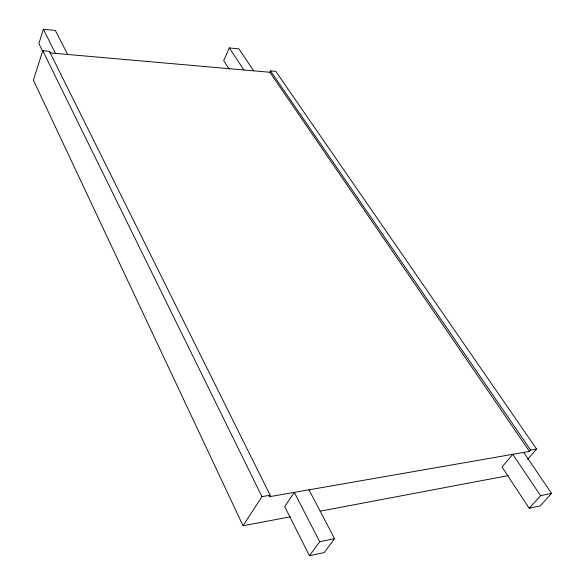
<?xml version="1.0" encoding="UTF-8"?>
<svg xmlns="http://www.w3.org/2000/svg" width="585" height="585" viewBox="0 0 585 585"><rect width="100%" height="100%" fill="white"/><g stroke="black" fill="none" stroke-linecap="round" stroke-linejoin="round"><path stroke-width="0.88" d="M67.648 54.471L55.341 30.457L43.356 29.25L38.866 43.597L42.829 51.677M529.476 451.401L269.875 72.255L270.511 70.917L275.82 71.385L536.584 449.024L530.632 450.062L529.476 451.401L269.158 496.753L270.168 495.217L49.389 51.275L42.749 50.683L33.411 80.138L243.053 525.754L290.555 516.767M253.685 70.829L238.965 48.899L229.276 47.926L223.682 60.686L229.13 69.074M243.053 525.754L261.956 496.643L270.168 495.217M319.717 541.754L294.335 492.373L284.719 506.581L309.45 555.75L319.717 541.754L334.569 538.653L308.968 489.82M334.569 538.653L324.207 552.562L309.45 555.75M527.692 459.313L536.584 449.024M540.613 495.692L512.789 454.311L502.01 467.027L529.213 508.277L540.613 495.692L551.589 493.404L523.699 452.41M551.589 493.404L540.16 505.908L529.213 508.277M320.134 511.18L508.372 475.583M49.718 52.891L269.875 72.255M270.511 70.917L530.632 450.062M229.276 47.926L243.879 69.966M43.356 29.25L55.48 53.396M42.749 50.683L261.956 496.643"/></g></svg>
